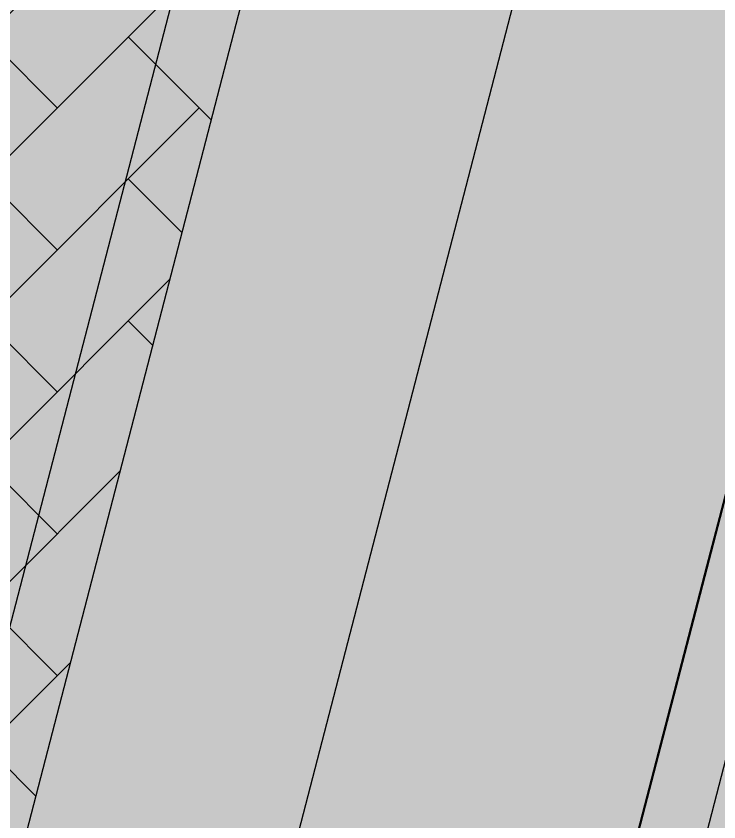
# Model space of a CAD drawing. Header units: millimetres. Extents: x 340454 to 342791, y 6993867 to 6995092.
# Drawn here: x 340760.371 to 340761.439, y 6994468.468 to 6994469.691 of the extents above; entities that cross this region are included whole.
import ezdxf

# ---------------------------------------------------------------- set-up
doc = ezdxf.new("R2010")
doc.units = ezdxf.units.MM
doc.header["$LTSCALE"] = 10
for name, color, linetype in [('A-MODELAGEM', 7, 'Continuous'), ('Alinhamento', 7, 'Continuous'), ('ANGICO', 7, 'Continuous'), ('F-HZ-CORREDOR-FEAT', 2, 'Continuous'), ('Lotes', 7, 'Continuous'), ('TRAMA', 7, 'Continuous')]:
    doc.layers.add(name, color=color, linetype=linetype)
pattern_1 = [(45, (337861.49948, 6993610.78793), (0, 0.215526147), [0.4572, -0.1524]), (135, (337861.60724, 6993610.8957), (2e-17, 0.215526147), [0.4572, -0.1524])]

msp = doc.modelspace()

# ---------------------------------------------------------------- hatches: boundary and pattern name
at = {"layer": 'ANGICO', "lineweight": 20, "transparency": 33554687}
h = msp.add_hatch(dxfattribs=at)
h.set_pattern_fill('DASH', color=253, scale=0.02, double=1)
h.set_pattern_definition([(0, (337861.49948, 6993610.78793), (0.0635, 0.0635), [0.0635, -0.0635])])
h.paths.add_polyline_path([(340764.6283, 6994483.2034), (340764.3208, 6994483.6107), (340755.6611, 6994450.2599), (340756.0482, 6994450.1594)])
at = {"layer": 'TRAMA'}
h = msp.add_hatch(dxfattribs=at)
h.set_pattern_fill('MUDST', color=253, scale=0.8)
h.set_pattern_definition([(0, (340635.80378, 6994418.6693), (0.4, 0.2), [0.2, -0.2, 0, -0.2, 0, -0.2])])
edge = h.paths.add_edge_path()
edge.add_line((340775.2416, 6994463.544), (340773.927, 6994467.4514))
edge.add_line((340773.927, 6994467.4514), (340773.9635, 6994470.0807))
edge.add_line((340773.9635, 6994470.0807), (340774.8764, 6994473.1847))
edge.add_line((340774.8764, 6994473.1847), (340775.2781, 6994475.8504))
edge.add_line((340775.2781, 6994475.8504), (340772.3567, 6994478.4797))
edge.add_line((340772.3567, 6994478.4797), (340772.1113, 6994478.5688))
edge.add_arc((340767.3696, 6994475.5454), 5.6236, -34.9514, 32.522, ccw=False)
edge.add_arc((340777.8891, 6994467.0811), 7.9004, 138.42555, 185.75499)
edge.add_arc((340763.7674, 6994465.3081), 6.3375, 8.40289, 8.90329, ccw=False)
edge.add_arc((340763.7122, 6994465.6748), 6.3493, -132.91346, 5.05414, ccw=False)
edge.add_line((340759.389, 6994461.0247), (340758.6533, 6994458.1897))
edge.add_arc((340759.3499, 6994458.087), 0.7041, 171.6132, 219.1842)
edge.add_arc((340763.3772, 6994463.7126), 7.6002, 233.00768, 307.83901)
edge.add_arc((340770.7517, 6994453.5096), 5.0003, -10.2908, 122.8478, ccw=False)
edge.add_arc((340781.3976, 6994453.0042), 5.7391, 183.87556, 221.05114)
edge.add_arc((340774.748, 6994446.1866), 3.8318, -82.8353, 52.7098, ccw=False)
edge.add_line((340775.2259, 6994442.3847), (340779.3157, 6994440.2221))
edge.add_line((340779.3157, 6994440.2221), (340785.1272, 6994436.4533))
edge.add_line((340785.1272, 6994436.4533), (340786.6922, 6994435.4383))
edge.add_line((340786.6922, 6994435.4383), (340788.1895, 6994434.0507))
edge.add_line((340788.1895, 6994434.0507), (340789.8327, 6994433.5942))
edge.add_line((340789.8327, 6994433.5942), (340792.4255, 6994434.3976))
edge.add_line((340792.4255, 6994434.3976), (340794.8357, 6994432.9734))
edge.add_line((340794.8357, 6994432.9734), (340795.3493, 6994431.341))
edge.add_line((340795.3493, 6994431.341), (340796.2247, 6994427.2268))
edge.add_line((340796.2247, 6994427.2268), (340803.3064, 6994425.217))
edge.add_line((340803.3064, 6994425.217), (340814.8207, 6994465.865))
edge.add_arc((340823.0025, 6994471.6204), 10.0032, 142.14748, 215.12391, ccw=False)
edge.add_line((340815.104, 6994477.7587), (340815.44, 6994514.818))
edge.add_arc((340798.378, 6994522.6335), 18.7669, 303.1044, 335.38903, ccw=False)
edge.add_line((340808.6278, 6994506.913), (340808.0057, 6994472.3847))
edge.add_line((340808.0057, 6994472.3847), (340798.5128, 6994433.3732))
edge.add_line((340798.5128, 6994433.3732), (340797.6269, 6994433.8187))
edge.add_line((340797.6269, 6994433.8187), (340792.77, 6994436.1193))
edge.add_line((340792.77, 6994436.1193), (340790.9442, 6994439.5885))
edge.add_line((340790.9442, 6994439.5885), (340792.1858, 6994442.5464))
edge.add_line((340792.1858, 6994442.5464), (340790.9442, 6994444.7009))
edge.add_line((340790.9442, 6994444.7009), (340790.2868, 6994446.7459))
edge.add_line((340790.2868, 6994446.7459), (340790.725, 6994449.996))
edge.add_line((340790.725, 6994449.996), (340789.2643, 6994450.3977))
edge.add_line((340789.2643, 6994450.3977), (340786.1969, 6994450.069))
edge.add_line((340786.1969, 6994450.069), (340784.371, 6994449.6673))
edge.add_line((340784.371, 6994449.6673), (340784.9188, 6994447.7319))
edge.add_line((340784.9188, 6994447.7319), (340783.7867, 6994445.5774))
edge.add_line((340783.7867, 6994445.5774), (340782.1434, 6994445.3217))
edge.add_line((340782.1434, 6994445.3217), (340778.163, 6994448.1701))
edge.add_line((340778.163, 6994448.1701), (340777.8709, 6994452.2601))
edge.add_line((340777.8709, 6994452.2601), (340777.177, 6994455.2545))
edge.add_line((340777.177, 6994455.2545), (340776.4467, 6994460.0383))
edge.add_line((340776.4467, 6994460.0383), (340775.2416, 6994463.544))
h = msp.add_hatch(dxfattribs=at)
h.set_pattern_fill('AR-HBONE', color=253, scale=0.0015)
h.set_pattern_definition(pattern_1)
h.paths.add_polyline_path([(340760.0439, 6994467.1307), (340761.7053, 6994473.5326), (340760.6382, 6994473.7998), (340759.0082, 6994467.5191), (340758.2833, 6994464.7259), (340758.8749, 6994464.7229), (340759.3966, 6994464.6366)])
h = msp.add_hatch(dxfattribs=at)
h.set_pattern_fill('AR-HBONE', color=253, scale=0.0015)
h.set_pattern_definition(pattern_1)
h.paths.add_polyline_path([(340762.5784, 6994473.314), (340762.0933, 6994473.4355), (340760.431, 6994467.0302), (340755.8457, 6994449.3797), (340756.3279, 6994449.2472), (340760.915, 6994466.9046)])

# ---------------------------------------------------------------- linework, layer by layer
at = {"layer": 'A-MODELAGEM', "color": 161, "linetype": 'Continuous', "lineweight": -3}
for points in [[(340762.0821, 6994471.4043), (340759.9188, 6994470.6112), (340761.4207, 6994468.8565)], [(340762.3031, 6994470.2723), (340762.0821, 6994471.4043), (340761.4207, 6994468.8565)], [(340759.9188, 6994470.6112), (340759.9606, 6994469.5251), (340761.4207, 6994468.8565)], [(340762.3031, 6994470.2723), (340761.4207, 6994468.8565), (340761.848, 6994468.5188)], [(340759.9606, 6994469.5251), (340759.9905, 6994468.7472), (340761.4207, 6994468.8565)], [(340761.4207, 6994468.8565), (340759.9905, 6994468.7472), (340760.013, 6994468.1626)], [(340761.4207, 6994468.8565), (340760.013, 6994468.1626), (340760.78, 6994466.389)], [(340761.4728, 6994467.0731), (340761.4207, 6994468.8565), (340760.78, 6994466.389)], [(340761.848, 6994468.5188), (340761.4207, 6994468.8565), (340761.4728, 6994467.0731)]]:
    msp.add_solid(points, dxfattribs=at)
at = {"layer": 'Alinhamento', "color": 1, "linetype": 'Continuous', "lineweight": -3, "flags": 128}
msp.add_lwpolyline([(340695.667, 6994466.4257), (340716.0994, 6994460.8142), (340755.489, 6994449.9961), (340767.1039, 6994494.7307)], dxfattribs=at)
at = {"layer": 'F-HZ-CORREDOR-FEAT', "color": 2, "linetype": 'Continuous', "lineweight": -3}
msp.add_polyline3d([(340755.9923, 6994447.9476, 721), (340755.9927, 6994447.9489, 721), (340757.5213, 6994453.8367, 721.4907), (340758.5718, 6994457.8834, 721.7961), (340759.3977, 6994461.0644, 722.0699), (340760.78, 6994466.389, 722.5367), (340761.4207, 6994468.8565, 722.7423), (340762.0821, 6994471.4043, 722.9546), (340762.7248, 6994473.8797, 723.1608), (340763.3313, 6994476.2158, 723.3555), (340763.8742, 6994478.3069, 723.5298), (340764.4044, 6994480.3494, 723.7), (340764.4046, 6994480.35, 723.7)], dxfattribs=at)
at = {"layer": 'Lotes', "color": 253}
for p, q in [((340763.7438, 6994481.3873), (340760.0439, 6994467.1307)), ((340764.1309, 6994481.2868), (340760.431, 6994467.0302)), ((340764.6149, 6994481.1612), (340760.915, 6994466.9046)), ((340762.1689, 6994471.3371), (340761.012, 6994466.8795))]:
    msp.add_line(p, q, dxfattribs=at)

doc.saveas('drawing.dxf')
